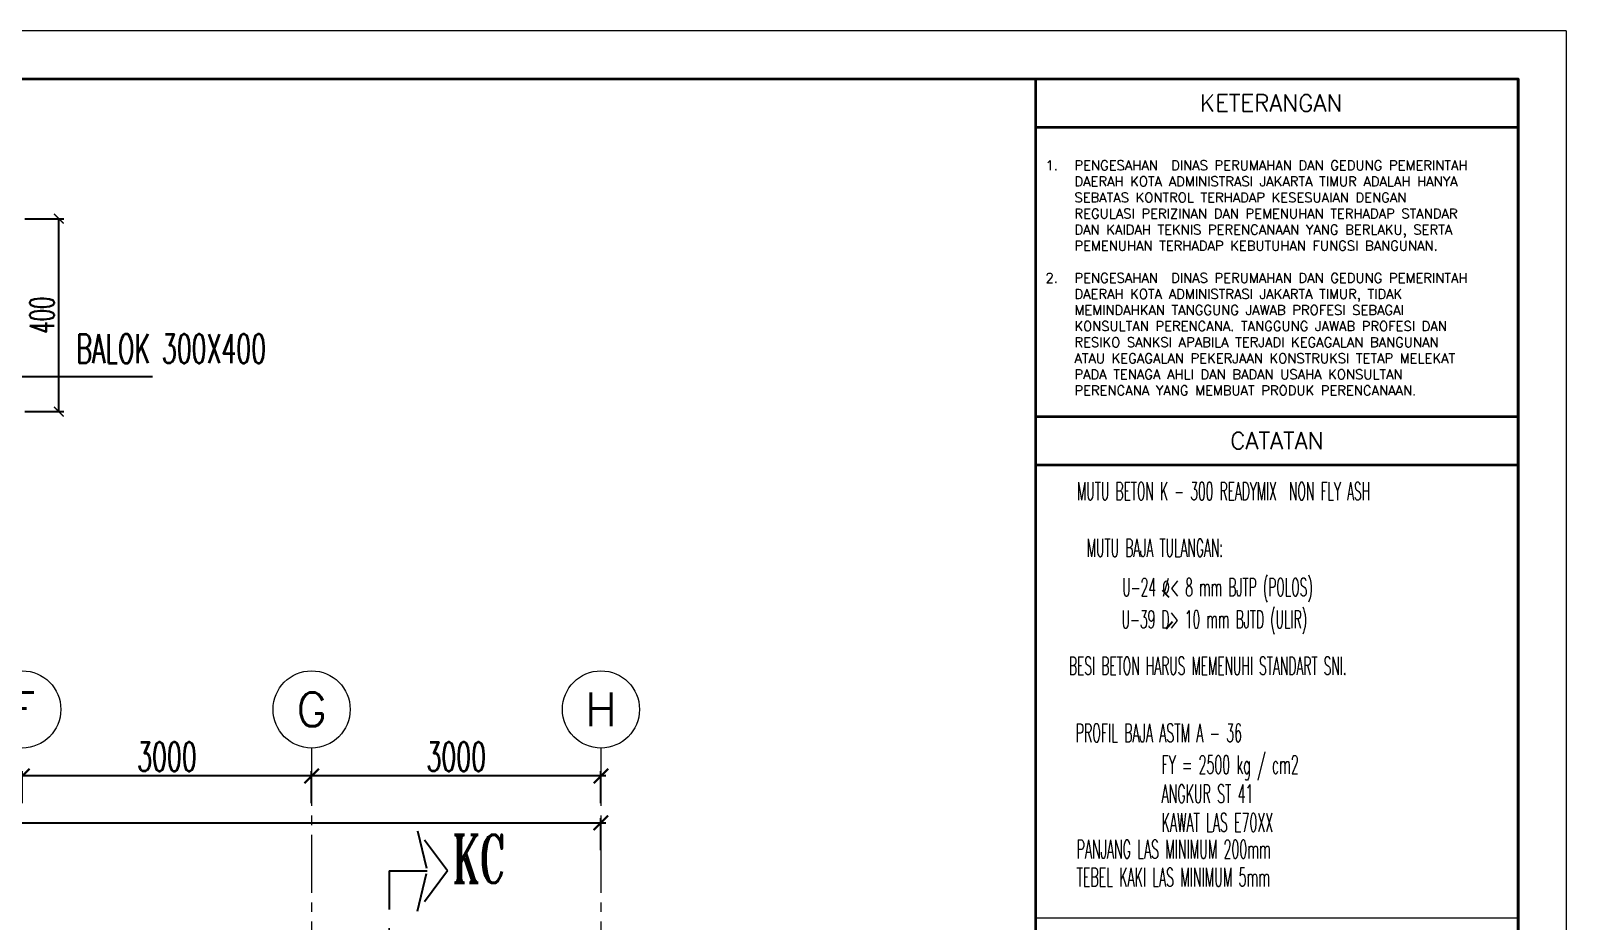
# Model space of a CAD drawing. Header units: inches. Extents: x 266054 to 836293, y -258454 to -102650.
# Drawn here: x 556795 to 572716, y -175280 to -166048 of the extents above; entities that cross this region are included whole.
import ezdxf
from ezdxf.enums import TextEntityAlignment as Align

# ---------------------------------------------------------------- set-up
doc = ezdxf.new("R2010")
doc.units = ezdxf.units.IN
doc.header["$LTSCALE"] = 800
doc.header["$MEASUREMENT"] = 0
doc.linetypes.add('CENTER2', pattern=[1.125, 0.75, -0.125, 0.125, -0.125])
doc.linetypes.add('DASHDOT', pattern=[1, 0.5, -0.25, 0, -0.25])
for name, color, linetype, lineweight in [('AS', 8, 'CENTER2', 5), ('DIM', 251, 'Continuous', 0), ('GRS KOP', 1, 'Continuous', 35), ('hacht', 8, 'Continuous', 5), ('kop', 7, 'Continuous', 20), ('NOT', 7, 'Continuous', 15)]:
    doc.layers.add(name, color=color, linetype=linetype, lineweight=lineweight)
for name, color, linetype in [('LOGO', 7, 'Continuous'), ('POT', 15, 'DASHDOT'), ('TEXT', 4, 'Continuous'), ('TXT', 7, 'Continuous')]:
    doc.layers.add(name, color=color, linetype=linetype)
doc.styles.add('BARU', font='arial.ttf')
doc.styles.add('DICK STYLE 100', font='romans.shx', dxfattribs={"width": 0.6, "height": 300})
doc.styles.add('rm', font='romans.shx', dxfattribs={"width": 0.6, "height": 250})
doc.styles.add('ROMAND', font='romant.shx', dxfattribs={"width": 0.75, "height": 300})
doc.styles.add('ROMANS', font='romans.shx', dxfattribs={"width": 0.8, "height": 0.25})
doc.styles.add('S', font='SIMPLEX', dxfattribs={"width": 1.1})
doc.styles.get("Standard").update_dxf_attribs({"font": 'romans.shx'})
doc.dimstyles.new('100 A', dxfattribs={"dimtxt": 250, "dimasz": 150, "dimexe": 50, "dimexo": 50, "dimgap": 50, "dimtad": 1, "dimdec": 0, "dimrnd": 1, "dimtxsty": 'DICK STYLE 100', "dimblk": 'ARCHTICK', "dimcen": 100, "dimdle": 50, "dimclrd": 18, "dimclre": 18, "dimclrt": 7, "dimadec": 0, "dimazin": 2, "dimtfac": 1, "dimtdec": 0, "dimtix": 1, "dimtmove": 0, "dimatfit": 3, "dimfxl": 0, "dimarcsym": 0})
doc.dimstyles.new('Copy of 100', dxfattribs={"dimtxt": 200, "dimasz": 100, "dimexe": 50, "dimexo": 100, "dimgap": 50, "dimtad": 1, "dimdec": 0, "dimzin": 0, "dimdsep": 46, "dimtxsty": 'rm', "dimblk": 'ARCHTICK', "dimcen": 0.09, "dimclrd": 16, "dimclre": 16, "dimclrt": 7, "dimadec": 0, "dimazin": 0, "dimtfac": 1, "dimtdec": 0, "dimtix": 1, "dimtmove": 2, "dimatfit": 3, "dimfxl": 0, "dimtolj": 1, "dimtzin": 0, "dimarcsym": 0})
doc.dimstyles.get("Standard").update_dxf_attribs({"dimtxt": 0.18, "dimasz": 0.18, "dimexe": 0.18, "dimexo": 0.0625, "dimgap": 0.09, "dimtad": 0, "dimtih": 1, "dimtoh": 1, "dimdec": 4, "dimzin": 0, "dimdsep": 46, "dimtxsty": 'Standard', "dimcen": 0.09, "dimadec": 0, "dimazin": 0, "dimtfac": 1, "dimtdec": 4, "dimtofl": 0, "dimtmove": 0, "dimatfit": 3, "dimfxl": 0, "dimtolj": 1, "dimtzin": 0, "dimarcsym": 0})

# ---------------------------------------------------------------- blocks, each defined once
blk = doc.blocks.new('NAV')
blk.add_circle((0, -0.4), 0.4)
at = {"style": 'S', "width": 0.75, "flags": 4}
blk.add_attdef('AV', text='', height=0.3, dxfattribs=at).set_placement((0, -0.4), align=Align.MIDDLE)
blk = doc.blocks.new('_ArchTick')
at = {"layer": 'LOGO', "color": 0, "const_width": 0.15}
blk.add_lwpolyline([(-0.5, -0.5), (0.5, 0.5)], dxfattribs=at)
blk = doc.blocks.new('*D371')
at = {"layer": 'Defpoints', "color": 0, "ltscale": 5}
for p in [(562707, -174260), (539707, -174593), (562707, -174593)]:
    blk.add_point(p, dxfattribs=at)
at = {"layer": 'hacht', "color": 18, "lineweight": -2, "ltscale": 5}
for p, q in [((539657, -174260), (562757, -174260)), ((539707, -174543), (539707, -174210)), ((562707, -174543), (562707, -174210))]:
    blk.add_line(p, q, dxfattribs=at)
at = {"layer": 'hacht', "color": 18, "lineweight": -2, "ltscale": 5, "xscale": 150, "yscale": 150, "zscale": 150, "rotation": 180}
blk.add_blockref('_ArchTick', (539707, -174260), dxfattribs=at)
at = {"layer": 'hacht', "color": 18, "lineweight": -2, "ltscale": 5, "xscale": 150, "yscale": 150, "zscale": 150}
blk.add_blockref('_ArchTick', (562707, -174260), dxfattribs=at)
at = {"layer": 'hacht', "color": 7, "ltscale": 5, "insert": (551207, -174060), "char_height": 300, "attachment_point": 5, "style": 'DICK STYLE 100'}
blk.add_mtext('23000', dxfattribs=at)
blk = doc.blocks.new('*D375')
at = {"layer": 'Defpoints', "color": 0, "ltscale": 5}
for p in [(559707, -173774), (559707, -174106), (562707, -174106)]:
    blk.add_point(p, dxfattribs=at)
at = {"layer": 'hacht', "color": 18, "lineweight": -2, "ltscale": 5}
for p, q in [((562757, -173774), (559657, -173774)), ((559707, -174056), (559707, -173724)), ((562707, -174056), (562707, -173724))]:
    blk.add_line(p, q, dxfattribs=at)
at = {"layer": 'hacht', "color": 18, "lineweight": -2, "ltscale": 5, "xscale": 150, "yscale": 150, "zscale": 150, "rotation": 180}
blk.add_blockref('_ArchTick', (559707, -173774), dxfattribs=at)
at = {"layer": 'hacht', "color": 18, "lineweight": -2, "ltscale": 5, "xscale": 150, "yscale": 150, "zscale": 150}
blk.add_blockref('_ArchTick', (562707, -173774), dxfattribs=at)
at = {"layer": 'hacht', "color": 7, "ltscale": 5, "insert": (561207, -173574), "char_height": 300, "attachment_point": 5, "style": 'DICK STYLE 100'}
blk.add_mtext('3000', dxfattribs=at)
blk = doc.blocks.new('*D376')
at = {"layer": 'Defpoints', "color": 0, "ltscale": 5}
for p in [(556707, -173774), (556707, -174106), (559707, -174106)]:
    blk.add_point(p, dxfattribs=at)
at = {"layer": 'hacht', "color": 18, "lineweight": -2, "ltscale": 5}
for p, q in [((559757, -173774), (556657, -173774)), ((556707, -174056), (556707, -173724)), ((559707, -174056), (559707, -173724))]:
    blk.add_line(p, q, dxfattribs=at)
at = {"layer": 'hacht', "color": 18, "lineweight": -2, "ltscale": 5, "xscale": 150, "yscale": 150, "zscale": 150, "rotation": 180}
blk.add_blockref('_ArchTick', (556707, -173774), dxfattribs=at)
at = {"layer": 'hacht', "color": 18, "lineweight": -2, "ltscale": 5, "xscale": 150, "yscale": 150, "zscale": 150}
blk.add_blockref('_ArchTick', (559707, -173774), dxfattribs=at)
at = {"layer": 'hacht', "color": 7, "ltscale": 5, "insert": (558207, -173574), "char_height": 300, "attachment_point": 5, "style": 'DICK STYLE 100'}
blk.add_mtext('3000', dxfattribs=at)
blk = doc.blocks.new('kop')
at = {"layer": 'GRS KOP'}
for p, q in [((73, 1), (73, 54)), ((83, 1), (83, 54)), ((73, 53), (83, 53)), ((73, 47), (83, 47)), ((73, 46), (83, 46))]:
    blk.add_line(p, q, dxfattribs=at)
blk.add_lwpolyline([(1, 54), (83, 54), (83, 1), (1, 1)], close=True, dxfattribs=at)
at = {"layer": 'kop', "color": 7}
for q in [(0, 55), (84, 0), (84, 0)]:
    blk.add_line((84, 55), q, dxfattribs=at)
at = {"layer": 'kop'}
blk.add_line((83, 36.6), (73, 36.6), dxfattribs=at)
at = {"layer": 'TEXT'}
for p, q in [((75.623, 43.403), (75.76, 43.254)), ((75.835, 42.745), (75.7, 42.589))]:
    blk.add_line(p, q, dxfattribs=at)
at = {"layer": 'kop'}
for s, p in [('KETERANGAN ', (78, 53.5)), ('CATATAN', (78, 46.5))]:
    blk.add_text(s, height=0.35, dxfattribs=at).set_placement(p, align=Align.MIDDLE)
at = {"layer": 'kop', "insert": (73.2, 49.875), "char_height": 0.2, "width": 9.6, "attachment_point": 4}
blk.add_mtext('\\pi-0.6,l0.6,t0.6;1.^IPENGESAHAN  DINAS PERUMAHAN DAN GEDUNG PEMERINTAH DAERAH KOTA ADMINISTRASI JAKARTA TIMUR ADALAH HANYA SEBATAS KONTROL TERHADAP KESESUAIAN DENGAN REGULASI PERIZINAN DAN PEMENUHAN TERHADAP STANDAR DAN KAIDAH TEKNIS PERENCANAAN YANG BERLAKU, SERTA PEMENUHAN TERHADAP KEBUTUHAN FUNGSI BANGUNAN.\\P\\P2.^IPENGESAHAN  DINAS PERUMAHAN DAN GEDUNG PEMERINTAH DAERAH KOTA ADMINISTRASI JAKARTA TIMUR, TIDAK MEMINDAHKAN TANGGUNG JAWAB PROFESI SEBAGAI KONSULTAN PERENCANA. TANGGUNG JAWAB PROFESI DAN RESIKO SANKSI APABILA TERJADI KEGAGALAN BANGUNAN ATAU KEGAGALAN PEKERJAAN KONSTRUKSI TETAP MELEKAT PADA TENAGA AHLI DAN BADAN USAHA KONSULTAN PERENCANA YANG MEMBUAT PRODUK PERENCANAAN.', dxfattribs=at)
at = {"layer": 'kop', "style": 'BARU', "flags": 4}
for p, height in [((73.8, 5.4), 0.35), ((80.303, 5.382), 0.25), ((73.8, 4.9), 0.35), ((80.303, 4.882), 0.25), ((73.8, 4.4), 0.35), ((80.303, 4.382), 0.25)]:
    blk.add_attdef('-', p, '', height=height, dxfattribs=at)
at = {"layer": 'kop', "flags": 4}
for tag, p in [('AR-00', (78.057, 2.648)), ('00', (81.238, 2.647))]:
    blk.add_attdef(tag, text='', height=0.35, dxfattribs=at).set_placement(p, align=Align.MIDDLE)
at = {"layer": 'TEXT', "style": 'ROMANS', "width": 0.5}
for s, height, p in [('MUTU BETON K - 300 READYMIX  NON FLY ASH', 0.37163, (73.854, 45.268)), (' BESI BETON HARUS MEMENUHI STANDART SNI.', 0.37163, (73.56, 41.646)), ('PROFIL BAJA ASTM A - 36 ', 0.38138, (73.826, 40.251)), ('FY = 2500 kg / cm2', 0.38138, (75.607, 39.592)), ('ANGKUR ST 41', 0.38138, (75.607, 38.99)), ('KAWAT LAS E70XX', 0.38138, (75.607, 38.393)), ('PANJANG LAS MINIMUM 200mm', 0.38138, (73.845, 37.84)), ('TEBEL KAKI LAS MINIMUM 5mm', 0.38138, (73.845, 37.26))]:
    blk.add_text(s, height=height, dxfattribs=at).set_placement(p)
for s, p in [('MUTU BAJA TULANGAN:', (75.47, 44.278)), ('U-24 %%C< 8 mm BJTP (POLOS)', (76.767, 43.437)), ('U-39 D> 10 mm BJTD (ULIR)', (76.699, 42.77))]:
    blk.add_text(s, height=0.37163, dxfattribs=at).set_placement(p, align=Align.MIDDLE)
blk = doc.blocks.new('*D456')
at = {"layer": 'Defpoints', "color": 0}
for p in [(556635, -167997), (557087, -167997), (556635, -169997)]:
    blk.add_point(p, dxfattribs=at)
at = {"layer": 'DIM', "color": 16, "lineweight": -2}
for p, q in [((556735, -167997), (557137, -167997)), ((557087, -169997), (557087, -167997)), ((556735, -169997), (557137, -169997))]:
    blk.add_line(p, q, dxfattribs=at)
at = {"layer": 'DIM', "color": 16, "lineweight": -2, "xscale": 100, "yscale": 100, "zscale": 100}
for p, rotation in [((557087, -167997), 90), ((557087, -169997), 270)]:
    blk.add_blockref('_ArchTick', p, dxfattribs=dict(at, rotation=rotation))
at = {"layer": 'DIM', "color": 7, "insert": (556912, -168997), "char_height": 250, "attachment_point": 5, "rotation": 90, "style": 'rm'}
blk.add_mtext('\\A1;400', dxfattribs=at)

msp = doc.modelspace()

# ---------------------------------------------------------------- linework, layer by layer
at = {"layer": 'AS'}
for p, q in [((559707.3, -173483.8), (559707.3, -187187.3)), ((562707.3, -173483.8), (562707.3, -187187.3))]:
    msp.add_line(p, q, dxfattribs=at)
at = {"layer": 'POT', "linetype": 'DASHDOT'}
for p, q in [((561117.2, -174758.4, 1574.9), (560803.6, -174342.6, 1574.9)), ((560803.6, -174342.6, 1574.9), (560905, -174758.4, 1574.9)), ((560511.1, -174758.4, 1574.9), (560905, -174758.4, 1574.9)), ((560511.1, -174758.4, 1574.9), (560511.1, -176886.5, 1574.9)), ((561117.2, -174758.4, 1574.9), (560803.6, -175174.2, 1574.9)), ((560803.6, -175174.2, 1574.9), (560905, -174758.4, 1574.9))]:
    msp.add_line(p, q, dxfattribs=at)

# ---------------------------------------------------------------- block references
at = {"layer": 'kop', "xscale": 500, "yscale": 500, "zscale": 500}
msp.add_blockref('kop', (530716.5, -193548), dxfattribs=at)
at = {"layer": 'NOT'}
ref = msp.add_blockref('NAV', (556707.3, -172683.8), dxfattribs=dict(at, xscale=1000, yscale=1000, zscale=1000))
ref.add_attrib('AV', 'F', dxfattribs={"layer": '0', "height": 350, "flags": 4}).set_placement((556707.3, -173083.8), align=Align.MIDDLE)
ref = msp.add_blockref('NAV', (559707.3, -172683.8), dxfattribs=dict(at, xscale=1000, yscale=1000, zscale=1000))
ref.add_attrib('AV', 'G', dxfattribs={"layer": '0', "height": 350, "flags": 4}).set_placement((559707.3, -173083.8), align=Align.MIDDLE)
ref = msp.add_blockref('NAV', (562707.3, -172683.8), dxfattribs=dict(at, xscale=1000, yscale=1000, zscale=1000))
ref.add_attrib('AV', 'H', dxfattribs={"layer": '0', "height": 350, "flags": 4}).set_placement((562707.3, -173083.8), align=Align.MIDDLE)

# ---------------------------------------------------------------- texts
at = {"layer": 'TEXT', "style": 'ROMAND', "width": 0.6}
msp.add_text('KC', height=500, dxfattribs=at).set_placement((561163.7, -174883.1, 1574.9))
at = {"layer": 'TEXT', "insert": (557267.9, -169344.2), "char_height": 300, "attachment_point": 4, "style": 'ROMANS'}
msp.add_mtext('{\\W0.6;BALOK 300X400}', dxfattribs=at)

# ---------------------------------------------------------------- dimensions: what is measured, and where the dimension line sits
at = {"layer": 'DIM'}
dim = msp.add_linear_dim(base=(557087, -167996.5), p1=(556635.2, -169996.5), p2=(556635.2, -167996.5), angle=90, dimstyle='Copy of 100', override={"dimlfac": 0.2}, dxfattribs=at)
dim.commit()
dim.dimension.update_dxf_attribs({"geometry": '*D456', "text_midpoint": (556912, -168996.5)})
at = {"layer": 'hacht', "ltscale": 5}
for base, p1, p2, picture, middle in [((556707.3, -173773.5), (559707.3, -174106.2), (556707.3, -174106.2), '*D376', (558207.3, -173573.5)), ((559707.3, -173773.5), (562707.3, -174106.2), (559707.3, -174106.2), '*D375', (561207.3, -173573.5))]:
    dim = msp.add_linear_dim(base=base, p1=p1, p2=p2, angle=180, dimstyle='100 A', dxfattribs=at)
    dim.commit()
    dim.dimension.update_dxf_attribs({"geometry": picture, "text_midpoint": middle})
dim = msp.add_linear_dim(base=(562707.3, -174260.2), p1=(539707.3, -174592.8), p2=(562707.3, -174592.8), dimstyle='100 A', dxfattribs=at)
dim.commit()
dim.dimension.update_dxf_attribs({"geometry": '*D371', "text_midpoint": (551207.3, -174060.2)})

# ---------------------------------------------------------------- leaders
at = {"layer": 'TXT', "color": 8}
msp.add_leader([(555704.2, -168720.7), (556231.2, -169633.5), (558058.7, -169633.5)], dimstyle='Standard', override={"dimasz": 250, "dimtad": 0, "dimlfac": 0.1, "dimclrt": 3}, dxfattribs=at)

doc.saveas('drawing.dxf')
